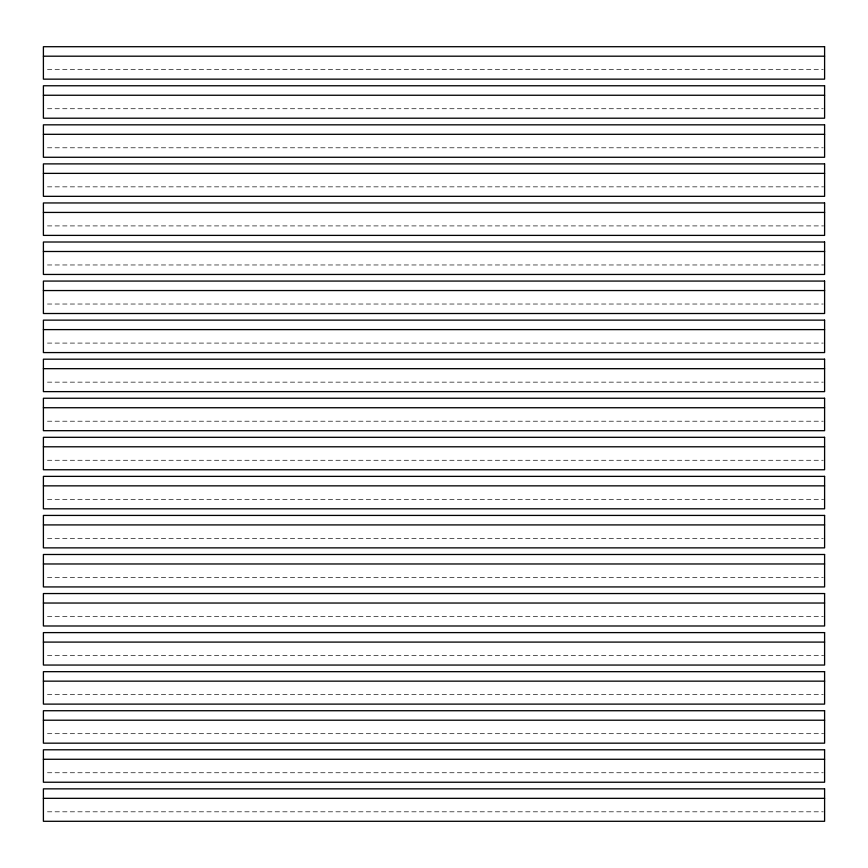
<?xml version="1.0" encoding="UTF-8"?>
<svg xmlns="http://www.w3.org/2000/svg" width="868" height="868" viewBox="0 0 868 868"><rect width="100%" height="100%" fill="white"/><g stroke="black" fill="none" stroke-linecap="round" stroke-linejoin="round"><path stroke-width="0.65" stroke-dasharray="4.34 3.25" d="M47.469 69.668L823.244 69.668M47.469 108.728L823.244 108.728M47.469 147.788L823.244 147.788M47.469 186.848L823.58 186.848M47.469 225.908L823.58 225.908M47.469 264.968L823.58 264.968M47.469 304.028L823.244 304.028M47.469 343.088L823.244 343.088M47.469 382.148L823.244 382.148M47.469 421.208L823.244 421.208M47.469 460.268L823.244 460.268M47.469 499.328L823.58 499.328M47.469 538.388L823.244 538.388M47.469 577.448L823.244 577.448M47.469 616.508L823.244 616.508M47.469 655.568L823.58 655.568M47.469 694.628L823.244 694.628M47.469 733.688L823.58 733.688M47.469 772.748L823.244 772.748M47.469 811.808L823.244 811.808"/><path stroke-width="1.3" d="M43.4 56.192L824.6 56.192M43.4 95.252L824.6 95.252M43.4 134.312L824.6 134.312M43.4 173.372L824.6 173.372M43.4 212.432L824.6 212.432M43.4 251.492L824.6 251.492M43.4 290.552L824.6 290.552M43.4 329.612L824.6 329.612M43.4 368.672L824.6 368.672M43.4 407.732L824.6 407.732M43.4 446.792L824.6 446.792M43.4 485.852L824.6 485.852M43.4 524.912L824.6 524.912M43.4 563.972L824.6 563.972M43.4 603.032L824.6 603.032M43.4 642.092L824.6 642.092M43.4 681.152L824.6 681.152M43.4 720.212L824.6 720.212M43.4 759.272L824.6 759.272M43.4 798.332L824.6 798.332M824.6 46.709L43.4 46.709L43.4 79.151L824.6 79.151L824.6 46.709M824.6 85.769L43.4 85.769L43.4 118.211L824.6 118.211L824.6 85.769M824.6 124.829L43.4 124.829L43.4 157.271L824.6 157.271L824.6 124.829M824.6 163.889L43.4 163.889L43.4 196.331L824.6 196.331L824.6 163.889M824.6 202.949L43.4 202.949L43.4 235.391L824.6 235.391L824.6 202.949M824.6 242.009L43.4 242.009L43.4 274.451L824.6 274.451L824.6 242.009M824.6 281.069L43.4 281.069L43.4 313.511L824.6 313.511L824.6 281.069M824.6 320.129L43.4 320.129L43.4 352.571L824.6 352.571L824.6 320.129M824.6 359.189L43.4 359.189L43.4 391.631L824.6 391.631L824.6 359.189M824.6 398.249L43.4 398.249L43.4 430.691L824.6 430.691L824.6 398.249M824.6 437.309L43.4 437.309L43.4 469.751L824.6 469.751L824.6 437.309M824.6 476.369L43.4 476.369L43.4 508.811L824.6 508.811L824.6 476.369M824.6 515.429L43.4 515.429L43.4 547.871L824.6 547.871L824.6 515.429M824.6 554.489L43.4 554.489L43.4 586.931L824.6 586.931L824.6 554.489M824.6 593.549L43.4 593.549L43.4 625.991L824.6 625.991L824.6 593.549M824.6 632.609L43.4 632.609L43.4 665.051L824.6 665.051L824.6 632.609M824.6 671.669L43.4 671.669L43.4 704.111L824.6 704.111L824.6 671.669M824.6 710.729L43.4 710.729L43.4 743.171L824.6 743.171L824.6 710.729M824.6 749.789L43.4 749.789L43.4 782.231L824.6 782.231L824.6 749.789M824.6 788.849L43.4 788.849L43.4 821.291L824.6 821.291L824.6 788.849"/></g></svg>
